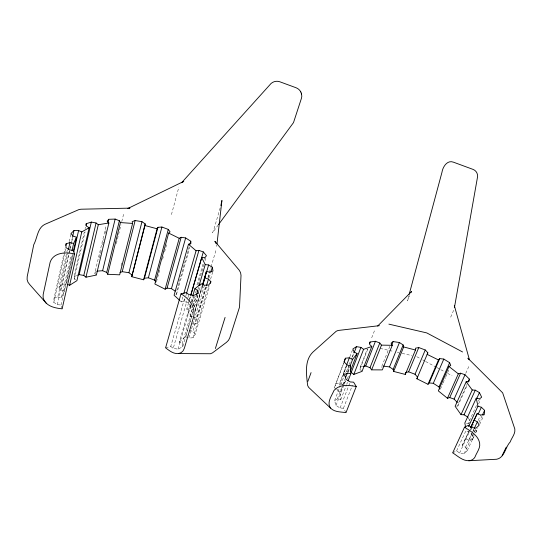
<?xml version="1.0" encoding="UTF-8"?>
<svg xmlns="http://www.w3.org/2000/svg" width="542" height="542" viewBox="0 0 542 542"><rect width="100%" height="100%" fill="white"/><g stroke="black" fill="none" stroke-linecap="round" stroke-linejoin="round"><path stroke-width="0.41" stroke-dasharray="2.71 2.03" d="M62.127 308.845L61.016 305.01L57.344 304.692L53.794 302.341L54.058 298.269L65.033 248.703M452.685 452.841L456.615 450.842L459.575 453.044L464.101 453.715L467.224 450.646L465.524 447.245L462.285 445.375L465.558 438.708L468.938 440.199L472.522 439.576L472.942 435.355L474.006 433.085M362.042 371.378L359.881 369.292L360.383 366.812L367.354 348.98M456.472 406.141L457.821 406.012L458.363 403.533L466.974 384.454M53.794 302.341L64.844 252.491M65.026 251.678L65.934 247.592M72.642 254.34L64.349 291.061L60.941 289.984L59.01 287.328L67.364 249.828M69.18 241.678L70.812 234.34M54.058 298.269L57.811 296.982L67.736 252.511M57.344 304.692L72.486 237.193M60.941 289.984L70.087 249.157M70.27 248.344L71.551 242.626M71.734 241.813L73.014 236.095M57.811 296.982L61.422 297.7L71.049 254.93M61.016 305.01L72.445 254.408M66.707 283.12L73.211 254.361M75.589 279.848L74.261 279.049L74.118 276.515L84.322 231.976M85.08 228.677L85.46 227.023M74.261 279.049L85.094 231.827M96.361 275.072L94.762 273.215L106.225 225.255M99.464 257.985L101.639 248.934M102.621 244.815L104.003 239.049M105.385 233.29L106.374 229.171M116.34 243.609L120.968 224.828M121.774 221.563L123.583 214.212M121.117 265.661L121.936 262.403M408.736 296.007L407.428 300.891L409.549 295.6M171.448 214.591L178.853 187.125M156.496 281.826L159.775 269.733M162.62 259.252L163.494 256.027M164.592 251.989L166.997 243.121M189.185 246.874L176.428 291.989L176.502 294.435L175.29 294.834M176.502 294.435L189.768 247.592M191.021 306.203L188.501 302.931L184.219 301.447L181.407 301.908L182.803 297.036M165.595 347.849L170.777 346.379L184.646 298.222M184.219 301.447L184.917 299.015M185.852 295.776L186.319 294.157M192.986 311.914L182.735 346.745L178.02 349.156L173.216 348.371L186.936 300.979M187.864 297.768L188.792 294.557M188.501 302.931L189.212 300.505M189.443 299.692L190.384 296.454M192.566 316.508L190.079 316.284L186.807 308.994L189.375 300.16M189.605 299.36L190.54 296.149M182.735 346.745L182.173 343.818L179.294 342.09L190.838 302.504M191.075 301.691L192.491 296.847M178.02 349.156L190.669 305.864M191.841 301.853L193.718 295.437M186.807 308.994L189.93 308.906L190.865 305.702M191.807 302.497L193.44 296.887M196.956 284.868L203.277 263.229M204.449 259.218L204.917 257.619M220.154 207.959L213.575 230.445L212.471 232.816L217.972 225.33M192.478 303.615L194.612 296.305M195.567 293.059L196.279 290.627M197.938 284.943L203.88 264.652M205.066 260.594L206.258 256.535M190.079 316.284L192.918 306.596M193.155 305.79L196.238 295.288M197.898 289.638L198.609 287.213M182.173 343.818L192.369 309.069M193.318 305.837L196.4 295.336M179.294 342.09L185.608 336.684L193.148 311.047M194.327 307.036L197.857 295.024M199.273 290.214L201.157 283.805M194.415 307.05L198.467 293.276M195.039 309.895L202.119 285.878M195.066 310.932L202.444 285.939M195.018 311.84L202.64 286.027M204.442 285.234L188.799 338.093L193.067 337.754L195.215 334.245L209.686 285.797M207.932 277.409L209.131 273.378M209.368 272.572L210.804 267.734M211.041 266.928L216.305 249.191M192.383 323.777L194.429 324.184L205.825 285.803M208.196 277.802L209.856 272.206M195.215 334.245L192.905 331.453L206.319 286.305M194.429 324.184L197.545 322.863L196.983 318.852L206.82 285.776M209.219 277.707L210.655 272.87M193.067 337.754L208.785 285.031M210.587 279.137L212.999 271.041M345.992 412.631L343.445 408.207L340.091 408.024L336.006 405.457L334.57 400.687L337.327 398.987L340.789 399.637L340.62 391.717L337.192 390.64L334.407 387.632L343.662 362.855M334.407 387.632L344.197 361.968M335.688 383.763L339.59 383.289L346.399 365.525M344.055 376.433L343.181 374.217L346.501 365.545M349.827 356.873L352.849 348.994M337.192 390.64L337.788 389.081M339.278 385.193L347.049 364.942M334.57 400.687L340.315 385.735M340.62 384.942L344.556 374.712M346.474 371.643L348.906 365.322M349.211 364.529L351.636 358.215M351.941 357.422L354.068 351.893M348.926 366.25L346.812 371.744L348.276 371.981M352.551 356.832L353.757 353.696M337.327 398.987L342.469 385.647M342.774 384.861L344.936 379.319M347.917 371.602L349.698 366.968M340.62 391.717L343.018 385.491M343.316 384.712L345.118 380.044M348.12 372.259L350.22 366.812M336.006 405.457L343.94 384.915M344.245 384.129L346.074 379.386M347.334 378.899L348.818 375.071M340.789 399.637L346.562 384.745M346.86 383.96L347.469 382.395M340.091 408.024L350.234 381.947M343.445 408.207L352.415 385.233M371.704 337.795L374.854 329.746M359.881 369.292L367.788 349.082M389.861 346.27L381.222 367.761L382.239 366.914M450.687 317.165L453.891 309.651M440.429 389.054L442.76 383.729M443.092 382.97L445.422 377.652M445.761 376.886L449.426 368.526M61.422 297.7L64.349 291.061M465.727 373.397L469.284 365.464M457.821 406.012L467.502 384.583M466.459 423.322L468.085 423.634L476.757 404.86M478.484 401.107L479.528 398.851M456.615 450.842L466.35 429.799M478.566 403.946L480.646 399.454M462.285 445.375L469.555 429.711M465.558 438.708L468.742 431.845M459.575 453.044L470.056 430.483M470.402 429.731L471.452 427.475M470.829 429.942L471.879 427.672M472.231 426.92L473.993 423.139M465.524 447.245L472.475 432.326M472.827 431.581L473.871 429.345M468.938 440.199L473.911 429.521M478.179 420.375L480.666 415.043M464.101 453.715L472.868 434.948M474.277 431.947L476.025 428.194M474.358 432.326L476.127 428.539M478.959 422.482L482.143 415.667M467.224 450.646L474.223 435.693M475.625 432.699L477.373 428.966M472.522 439.576L474.304 435.775M475.727 432.733L477.861 428.166M479.643 424.366L484.27 414.481M94.762 273.215L96.313 271.156M345.843 380.843L342.856 384.725L339.59 383.289M189.93 308.906L191.522 306.86M59.01 287.328L61.978 284.15L66.524 283.94M468.085 423.634L469.718 422.347M343.181 374.217L346.202 372.158M74.118 276.515L76.998 275.431M360.383 366.812L362.673 366.46M380.138 348.398L393.993 351.534M397.252 352.28L398.885 352.646M402.144 353.384L411.927 355.599M189.537 330.396L192.905 331.453M185.608 336.684L187.518 337.53M416.818 356.711L419.759 358.296M422.692 359.888L424.894 361.08M425.626 361.48L435.91 367.042M436.642 367.442L444.718 371.812M447.651 373.397L452.062 375.782M193.399 316.575L196.983 318.852M170.777 346.379L173.216 348.371M180.181 300.796L181.407 301.908M472.942 435.355L469.772 432.211L466.391 431.154L466.079 429.528M468.41 417.923L469.643 420.585M216.448 245.079L216.692 246.42"/><path stroke-width="0.81" d="M363.438 366.345L365.721 365.992L370.003 367.713L371.649 369.861L382.32 369.895L392.239 345.301L391.1 343.201L393.119 341.589L399.447 342.517L403.133 344.956L393.146 369.387L393.655 371.433L405.301 374.427L415.463 350.024L415.511 348.188L418.776 347.558L425.26 349.976L427.834 352.781L427.184 354.407L438.485 359.949L439.711 358.608L443.81 359.075L449.623 362.686L450.754 365.484L448.979 366.5L438.315 390.87L447.468 398.282L449.738 397.598L454.094 399.102L457.292 402.428M405.301 374.427L405.355 373.167M77.723 275.16L79.159 274.625L83.8 275.444L85.961 277.206L96.361 275.072L108.867 222.992L98.305 224.713L96.07 222.986L91.32 222.084L86.212 223.724L86.402 226.122L89.152 227.715L81.774 231.915L78.597 230.533L73.963 230.601L70.995 233.527L73.014 236.095L76.51 237.206L73.644 243.412L69.945 242.633L66.131 243.744L65.934 247.592L69.606 249.916L73.366 250.323L74.566 253.988L62.127 308.845C56.51 308.215 50.535 307.233 46.26 303.208L29.837 284.679L28.001 282.28L27.1 279.53L27.202 276.61L33.767 244.652C37.357 238.046 37.357 228.25 44.661 224.449L78.841 209.618L80.887 209.219L129.931 208.128L128.522 208.385M468.098 417.259L464.027 414.793L461.005 414.623L455.124 406.276L466.174 381.744L472.238 389.969L475.287 390.172L479.433 392.632L481.682 397.205L479.528 398.851L476.235 398.207L477.942 406.175L481.371 407.252L484.623 410.362L484.27 414.481L480.666 415.043L477.238 413.546L470.591 427.475M216.976 243.914L221.929 200.459L220.858 205.547M175.188 291.156L171.468 288.656L167.078 288.1L165.134 289.204L154.863 284.001L168.65 233.087L170.059 231.834L168.291 229.415L161.909 227.037L157.925 227.315L144.45 278.209L143.61 279.787L131.747 276.698L144.958 225.533L145.161 223.887L141.977 221.692L135.148 220.526L132.173 221.678L132.6 223.426L119.653 274.835L107.716 274.279L106.72 272.396L102.614 270.736L97.099 271.108M131.747 276.698L145.161 223.887M454.426 307.605L477.577 176.699C477.902 173.609 476.039 170.486 473.105 169.422L453.397 162.16C447.123 159.734 442.746 167.065 441.96 172.322L409.176 294.381M392.239 345.301L381.48 345.132L379.793 343.011L375.45 341.277L370.084 342.002L369.61 344.414L371.826 346.48L362.042 371.378L353.831 374.414L351.209 372.462L360.925 347.395L356.473 346.636L352.849 348.994L354.068 351.893L357.11 353.621L350.301 371.236M202.877 285.221L206.373 271.467L209.856 272.206L212.999 271.041L212.335 267.22L208.629 264.97L205.242 264.604L201.739 257.613L204.917 257.619L206.495 255.722L203.325 251.922L198.928 250.397L196.075 250.756L188.474 244.246L174.084 295.241L179.571 300.241M447.468 398.282L458.329 373.844L460.598 373.201L465.016 374.732L469.386 379.109L468.884 381.521L466.174 381.744M65.765 245.397L66.131 243.744M68.475 249.218L69.945 242.633M72.669 236.366L73.963 230.601M71.978 250.817L73.644 243.412M73.38 251.075L76.51 237.206M73.766 251.901L78.597 230.533M67.296 284.286L69.606 285.309L81.774 231.915M85.839 225.377L86.212 223.724M89.152 227.715L76.923 280.648L69.606 285.309M79.159 274.625L91.32 222.084M83.8 275.444L96.07 222.986M85.961 277.206L98.305 224.713M107.953 222.586L108.739 219.293L115.155 219.076L119.375 220.757L120.419 222.566L107.716 274.279M102.614 270.736L115.155 219.076M106.72 272.396L119.375 220.757M120.006 272.66L122.221 271.678L135.148 220.526M131.984 274.957L128.908 272.714L141.977 221.692M143.61 279.787L157.105 228.785L157.925 227.315M144.45 278.209L148.373 277.795L161.909 227.037M155.852 282.009L154.592 280.126L168.291 229.415M165.134 289.204L179.219 238.29L181.177 237.301L185.655 237.952L190.784 241.237L190.913 243.554L188.474 244.246M167.078 288.1L181.177 237.301M171.468 288.656L185.655 237.952M189.869 244.456L190.784 241.237M192.728 296.034L194.849 288.764L197.823 290.485L198.467 293.276L193.718 295.437L188.792 294.557L186.265 292.599L181.001 293.852L165.595 347.849C169.375 350.708 173.555 354.17 178.63 353.56L210.486 353.743L212.539 352.842L226.414 342.388L228.514 340.301L229.828 337.693L239.517 307.158L241.021 275.37L240.567 272.653L239.252 270.228L214.876 241.325L216.204 243.737M183.731 293.784L196.075 250.756M186.55 293.344L198.928 250.397M190.859 294.834L203.325 251.922M190.777 295.343L201.739 257.613M199.077 285.6L205.242 264.604M196.638 294.523L197.823 290.485M202.356 285.078L206.373 271.467M202.681 285.133L208.629 264.97M206.563 285.498L208.474 279.055L205.018 277.958M210.892 272.064L212.335 267.22M210.411 283.378L210.892 281.765L208.474 279.055M215.391 348.52L225.079 317.429M357.11 353.621L352.679 359.244L349.36 357.801L345.437 358.208L344.197 361.968L347.049 364.942L350.525 366.033L350.809 373.77L348.079 380.823M307.883 381.317L311.067 372.618M343.96 362.083L345.437 358.208M346.697 364.752L349.36 357.801M354.055 352.91L356.473 346.636M345.498 377.794L347.314 373.086L350.809 373.77M349.997 366.196L352.679 359.244M353.831 374.414L363.587 349.326L371.826 346.48M369.481 343.553L370.084 342.002M347.314 373.086L344.556 374.712L346.074 379.386L350.234 381.947L353.614 382.171L356.25 386.521L345.992 412.631C340.782 411.784 334.543 412.266 330.573 408.106L308.683 387.394L307.693 385.626L307.416 383.553C306.264 373.248 304.577 360.2 312.876 352.144L336.209 331.264L338.079 330.471L379.366 325.674M365.721 365.992L375.45 341.277M370.003 367.713L379.793 343.011M371.649 369.861L381.48 345.132M391.575 345.417L393.119 341.589M439.711 358.608L429.237 382.909L427.997 384.298L416.873 378.763L417.543 377.09L415.03 374.244L408.634 371.853L405.382 372.537M383.255 366.074L389.522 366.934L399.447 342.517M393.655 371.433L403.682 346.955L403.133 344.956M408.634 371.853L418.776 347.558M415.03 374.244L425.26 349.976M416.873 378.763L427.834 352.781M427.997 384.298L438.485 359.949M429.237 382.909L433.302 383.323L443.81 359.075M439.826 389.095L439.013 386.954L449.623 362.686M449.738 397.598L460.598 373.201M454.094 399.102L465.016 374.732M468.01 382.164L469.386 379.109M461.005 414.623L472.238 389.969M464.027 414.793L475.287 390.172M476.235 398.207L464.826 423.017L465.605 427.082M476.689 398.6L479.433 392.632M474.054 420.016L477.346 421.886L479.121 425.226L476.025 428.194L471.452 427.475L468.43 425.287L464.508 427.191L452.685 452.841C457.719 456.018 462.55 460.924 468.952 460.734L496.689 459.243C504.636 457.8 505.3 447.048 510.144 442.008C511.689 437.726 515.544 433.824 514.819 428.979L502.658 392.842L467.909 358.221L469.196 359.624M468.491 426.608L477.942 406.175M470.869 427.272L477.238 413.546M478.207 414.061L481.371 407.252M474.216 428.6L477.346 421.886M482.495 414.908L484.623 410.362M502.17 455.537L506.289 447.096M410.822 292.721L411.541 291.494L377.686 326.054M210.892 281.765L208.785 285.031L204.442 285.234L201.157 283.805L194.849 288.764M218.473 224.652L293.5 122.607L301.467 98.217L301.826 96.11L301.284 93.224M108.739 219.293L107.201 221.19L108.867 222.992M182.132 182.119L271.088 83.454C273.446 81.408 276.813 80.697 279.76 81.754L296.013 87.729C298.791 88.732 300.857 91.131 301.589 93.99M181.57 182.749L183.752 181.394L127.817 208.521M178.63 353.56L181.157 352.639L183.108 350.837L184.355 348.262L193.684 316.684C195.811 307.165 188.894 298.33 181.001 293.852M468.952 460.734C471.472 460.524 473.85 459.237 475.029 456.94C476.696 452.407 480.571 448.18 479.636 443.051C478.098 435.26 470.585 431.141 464.508 427.191M120.419 222.566L132.6 223.426M356.25 386.521C348.824 385.071 339.461 384.061 333.967 390.518C331.772 395.789 326.413 402.591 330.573 408.106M122.221 271.678L128.908 272.714M74.566 253.988C66.016 251.8 53.34 252.362 50.121 262.287L43.17 294.543L43.103 297.551L44.153 300.505L46.26 303.208M388.885 324.136L426.778 332.917L462.57 351.968M403.682 346.955L415.463 350.024M144.958 225.533L157.105 228.785M148.373 277.795L154.592 280.126M168.65 233.087L179.219 238.29M433.302 383.323L439.013 386.954M389.522 366.934L393.146 369.387M360.925 347.395L363.587 349.326M448.979 366.5L458.329 373.844M300.525 91.374L300.783 91.998M454.325 305.512L469.426 359.766"/></g></svg>
